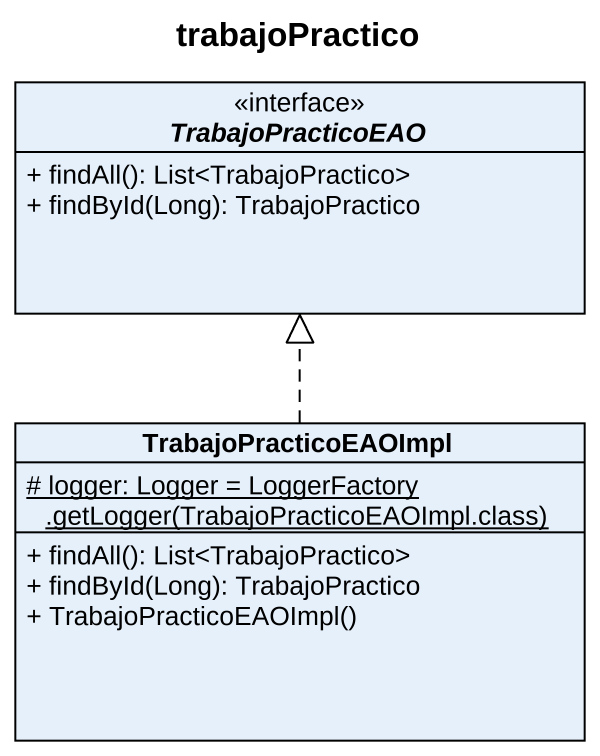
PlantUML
@startuml
title trabajoPractico
hide circle
hide empty members
skinparam classAttributeIconSize 0
interface TrabajoPracticoEAO <<interface>> {
  + findAll(): List<TrabajoPractico>
  + findById(Long): TrabajoPractico
}
class TrabajoPracticoEAOImpl {
  {static} {field} # logger: Logger = LoggerFactory .getLogger(TrabajoPracticoEAOImpl.class)
  + findAll(): List<TrabajoPractico>
  + findById(Long): TrabajoPractico
  + TrabajoPracticoEAOImpl()
}
TrabajoPracticoEAOImpl .up.|> TrabajoPracticoEAO
@enduml
